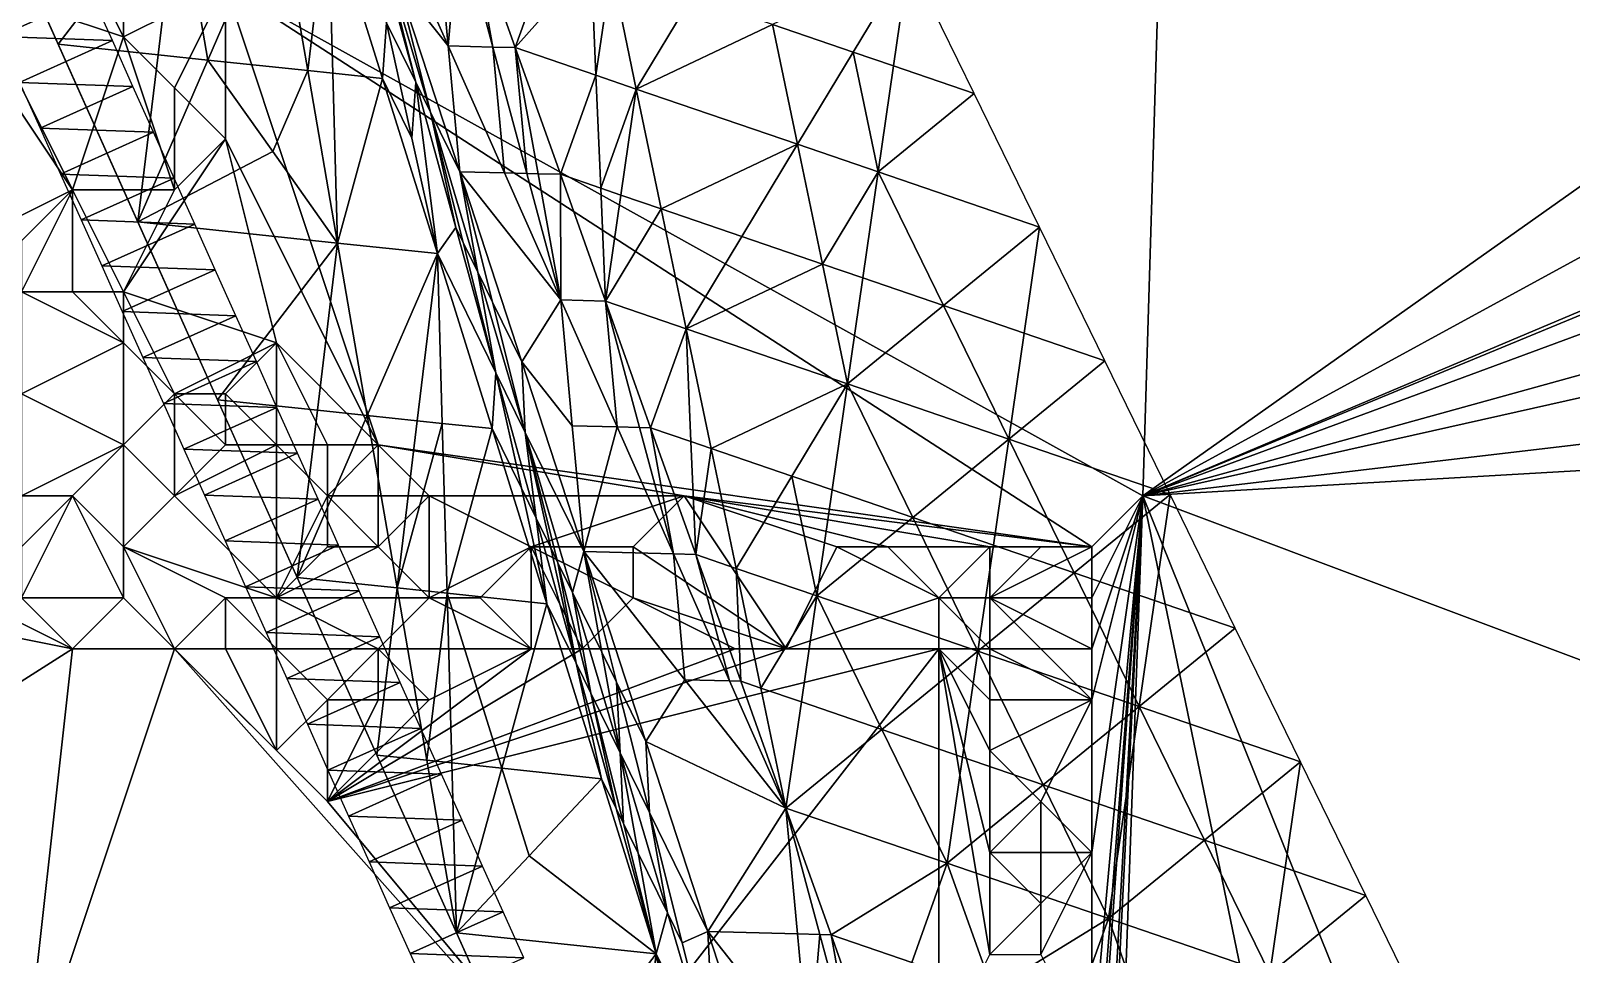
# Model space of a CAD drawing. Header units: metres. Extents: x -1103 to 901, y -902 to 905.
# Drawn here: x 720.4 to 780.8, y 526 to 562.2 of the extents above; entities that cross this region are included whole.
import ezdxf

# ---------------------------------------------------------------- set-up
doc = ezdxf.new("R2010")
doc.units = ezdxf.units.M
for name, color, linetype in [('OSM_PLAZA', 41, 'CONTINUOUS'), ('OSM_ROAD_AXES', 2, 'CONTINUOUS'), ('OSM_ROAD_SURFACE', 9, 'CONTINUOUS'), ('OSM_TERRAIN', 3, 'CONTINUOUS')]:
    doc.layers.add(name, color=color, linetype=linetype)

msp = doc.modelspace()

# ---------------------------------------------------------------- linework, layer by layer
at = {"layer": 'OSM_PLAZA'}
for points in [[(726.144, 567.858, 5.721), (718.31, 568.684, 7.91), (721.437, 561.713, 7.434)], [(726.144, 567.858, 5.721), (721.437, 561.713, 7.434), (725.355, 561.3, 6.713)], [(726.144, 567.858, 5.721), (725.355, 561.3, 6.713), (727.313, 561.093, 6.025)], [(726.144, 567.858, 5.721), (727.313, 561.093, 6.025), (730.062, 567.445, 5.537)], [(730.062, 567.445, 5.537), (727.313, 561.093, 6.025), (731.23, 560.68, 5.65)], [(730.062, 567.445, 5.537), (731.23, 560.68, 5.65), (732.02, 567.238, 5.47)], [(731.23, 560.68, 5.65), (732.21, 560.577, 5.619), (732.02, 567.238, 5.47)], [(732.02, 567.238, 5.47), (732.21, 560.577, 5.619), (734.168, 560.37, 5.546)], [(732.02, 567.238, 5.47), (734.168, 560.37, 5.546), (734.32, 562.56, 5.488)], [(736.289, 566.59, 5.332), (734.532, 566.634, 5.394), (736.741, 561.651, 5.42)], [(734.532, 566.634, 5.394), (734.758, 564.165, 5.438), (736.741, 561.651, 5.42)], [(736.289, 566.59, 5.332), (736.741, 561.651, 5.42), (737.167, 566.567, 5.301)], [(737.167, 566.567, 5.301), (736.741, 561.651, 5.42), (738.498, 561.606, 5.359)], [(737.167, 566.567, 5.301), (738.498, 561.606, 5.359), (737.606, 566.556, 5.286)], [(739.376, 561.583, 5.328), (740.771, 565.472, 5.196), (737.606, 566.556, 5.286)], [(737.606, 566.556, 5.286), (738.498, 561.606, 5.359), (739.376, 561.583, 5.328)], [(734.32, 562.56, 5.488), (735.469, 560.221, 5.496), (733.896, 565.919, 5.431)], [(735.469, 560.221, 5.496), (734.183, 565.335, 5.434), (733.896, 565.919, 5.431)], [(735.469, 560.221, 5.496), (736.044, 559.051, 5.517), (734.183, 565.335, 5.434)], [(734.183, 565.335, 5.434), (736.044, 559.051, 5.517), (734.758, 564.165, 5.438)], [(742.354, 564.93, 5.151), (740.771, 565.472, 5.196), (739.376, 561.583, 5.328)], [(742.541, 560.5, 5.238), (742.354, 564.93, 5.151), (739.376, 561.583, 5.328)], [(743.145, 564.659, 5.128), (742.354, 564.93, 5.151), (742.541, 560.5, 5.238)], [(744.124, 559.958, 5.193), (743.145, 564.659, 5.128), (742.541, 560.5, 5.238)], [(744.124, 559.958, 5.193), (746.31, 563.575, 5.038), (743.145, 564.659, 5.128)], [(752.639, 561.407, 4.858), (754.825, 565.025, 4.704), (749.474, 562.491, 4.948)], [(754.222, 560.865, 4.813), (754.825, 565.025, 4.704), (752.639, 561.407, 4.858)], [(754.222, 560.865, 4.813), (757.386, 559.782, 4.723), (754.825, 565.025, 4.704)], [(734.758, 564.165, 5.438), (736.044, 559.051, 5.517), (737.194, 556.712, 5.54)], [(734.758, 564.165, 5.438), (737.194, 556.712, 5.54), (736.741, 561.651, 5.42)], [(744.124, 559.958, 5.193), (749.474, 562.491, 4.948), (746.31, 563.575, 5.038)], [(734.168, 560.37, 5.546), (735.318, 558.031, 5.573), (734.32, 562.56, 5.488)], [(735.318, 558.031, 5.573), (735.469, 560.221, 5.496), (734.32, 562.56, 5.488)], [(750.453, 557.79, 5.013), (749.474, 562.491, 4.948), (744.124, 559.958, 5.193)], [(750.453, 557.79, 5.013), (752.639, 561.407, 4.858), (749.474, 562.491, 4.948)], [(725.355, 561.3, 6.713), (721.437, 561.713, 7.434), (724.565, 554.742, 6.473)], [(738.498, 561.606, 5.359), (736.741, 561.651, 5.42), (738.95, 556.668, 5.482)], [(736.741, 561.651, 5.42), (737.194, 556.712, 5.54), (738.95, 556.668, 5.482)], [(738.498, 561.606, 5.359), (738.95, 556.668, 5.482), (739.829, 556.645, 5.443)], [(738.498, 561.606, 5.359), (739.829, 556.645, 5.443), (739.376, 561.583, 5.328)], [(725.355, 561.3, 6.713), (724.565, 554.742, 6.473), (727.313, 561.093, 6.025)], [(727.313, 561.093, 6.025), (724.565, 554.742, 6.473), (729.856, 557.504, 5.793)], [(731.23, 560.68, 5.65), (727.313, 561.093, 6.025), (729.856, 557.504, 5.793)], [(741.147, 556.611, 5.373), (742.541, 560.5, 5.238), (739.376, 561.583, 5.328)], [(739.829, 556.645, 5.443), (740.268, 556.634, 5.42), (739.376, 561.583, 5.328)], [(739.376, 561.583, 5.328), (740.268, 556.634, 5.42), (741.147, 556.611, 5.373)], [(753.618, 556.706, 4.923), (752.639, 561.407, 4.858), (750.453, 557.79, 5.013)], [(753.618, 556.706, 4.923), (754.222, 560.865, 4.813), (752.639, 561.407, 4.858)], [(731.23, 560.68, 5.65), (729.856, 557.504, 5.793), (732.399, 553.915, 5.765)], [(731.23, 560.68, 5.65), (732.399, 553.915, 5.765), (732.21, 560.577, 5.619)], [(732.21, 560.577, 5.619), (732.399, 553.915, 5.765), (734.168, 560.37, 5.546)], [(742.729, 556.069, 5.325), (742.541, 560.5, 5.238), (741.147, 556.611, 5.373)], [(744.124, 559.958, 5.193), (742.541, 560.5, 5.238), (742.729, 556.069, 5.325)], [(753.618, 556.706, 4.923), (757.386, 559.782, 4.723), (754.222, 560.865, 4.813)], [(734.168, 560.37, 5.546), (732.399, 553.915, 5.765), (736.317, 553.502, 5.643)], [(734.168, 560.37, 5.546), (736.317, 553.502, 5.643), (735.318, 558.031, 5.573)], [(736.317, 553.502, 5.643), (735.469, 560.221, 5.496), (735.318, 558.031, 5.573)], [(736.317, 553.502, 5.643), (737.042, 554.523, 5.595), (735.469, 560.221, 5.496)], [(737.042, 554.523, 5.595), (736.044, 559.051, 5.517), (735.469, 560.221, 5.496)], [(744.124, 559.958, 5.193), (742.729, 556.069, 5.325), (743.52, 555.798, 5.303)], [(745.103, 555.256, 5.258), (744.124, 559.958, 5.193), (743.52, 555.798, 5.303)], [(745.103, 555.256, 5.258), (750.453, 557.79, 5.013), (744.124, 559.958, 5.193)], [(753.618, 556.706, 4.923), (759.948, 554.538, 4.743), (757.386, 559.782, 4.723)], [(737.33, 553.938, 5.599), (737.905, 552.768, 5.607), (736.044, 559.051, 5.517)], [(737.33, 553.938, 5.599), (736.044, 559.051, 5.517), (737.042, 554.523, 5.595)], [(736.044, 559.051, 5.517), (737.905, 552.768, 5.607), (737.194, 556.712, 5.54)], [(729.856, 557.504, 5.793), (724.565, 554.742, 6.473), (732.399, 553.915, 5.765)], [(748.267, 554.173, 5.168), (750.453, 557.79, 5.013), (745.103, 555.256, 5.258)], [(751.432, 553.089, 5.078), (750.453, 557.79, 5.013), (748.267, 554.173, 5.168)], [(751.432, 553.089, 5.078), (753.618, 556.706, 4.923), (750.453, 557.79, 5.013)], [(737.905, 552.768, 5.607), (738.479, 551.599, 5.614), (737.194, 556.712, 5.54)], [(737.194, 556.712, 5.54), (738.479, 551.599, 5.614), (739.629, 549.26, 5.629)], [(738.95, 556.668, 5.482), (737.194, 556.712, 5.54), (741.16, 551.684, 5.522)], [(737.194, 556.712, 5.54), (739.629, 549.26, 5.629), (741.16, 551.684, 5.522)], [(739.829, 556.645, 5.443), (738.95, 556.668, 5.482), (741.16, 551.684, 5.522)], [(739.829, 556.645, 5.443), (741.16, 551.684, 5.522), (740.268, 556.634, 5.42)], [(740.268, 556.634, 5.42), (741.16, 551.684, 5.522), (741.147, 556.611, 5.373)], [(742.917, 551.639, 5.464), (742.729, 556.069, 5.325), (741.147, 556.611, 5.373)], [(741.147, 556.611, 5.373), (741.16, 551.684, 5.522), (742.917, 551.639, 5.464)], [(753.015, 552.547, 5.033), (753.618, 556.706, 4.923), (751.432, 553.089, 5.078)], [(753.015, 552.547, 5.033), (756.179, 551.463, 4.943), (753.618, 556.706, 4.923)], [(756.179, 551.463, 4.943), (759.948, 554.538, 4.743), (753.618, 556.706, 4.923)], [(743.52, 555.798, 5.303), (742.729, 556.069, 5.325), (742.917, 551.639, 5.464)], [(745.103, 555.256, 5.258), (743.52, 555.798, 5.303), (742.917, 551.639, 5.464)], [(746.081, 550.555, 5.382), (745.103, 555.256, 5.258), (742.917, 551.639, 5.464)], [(746.081, 550.555, 5.382), (748.267, 554.173, 5.168), (745.103, 555.256, 5.258)], [(732.399, 553.915, 5.765), (724.565, 554.742, 6.473), (727.692, 547.77, 6.554)], [(736.317, 553.502, 5.643), (738.616, 548.824, 5.673), (737.042, 554.523, 5.595)], [(738.616, 548.824, 5.673), (737.33, 553.938, 5.599), (737.042, 554.523, 5.595)], [(756.179, 551.463, 4.943), (759.344, 550.379, 4.853), (759.948, 554.538, 4.743)], [(759.344, 550.379, 4.853), (762.509, 549.295, 4.763), (759.948, 554.538, 4.743)], [(732.399, 553.915, 5.765), (727.692, 547.77, 6.554), (731.609, 547.357, 6.402)], [(732.399, 553.915, 5.765), (731.609, 547.357, 6.402), (733.568, 547.151, 5.885)], [(732.399, 553.915, 5.765), (733.568, 547.151, 5.885), (736.317, 553.502, 5.643)], [(738.616, 548.824, 5.673), (737.905, 552.768, 5.607), (737.33, 553.938, 5.599)], [(751.432, 553.089, 5.078), (748.267, 554.173, 5.168), (746.081, 550.555, 5.382)], [(733.568, 547.151, 5.885), (735.527, 546.944, 5.82), (736.317, 553.502, 5.643)], [(735.527, 546.944, 5.82), (736.506, 546.841, 5.789), (736.317, 553.502, 5.643)], [(736.317, 553.502, 5.643), (736.506, 546.841, 5.789), (738.465, 546.634, 5.728)], [(736.317, 553.502, 5.643), (738.465, 546.634, 5.728), (738.616, 548.824, 5.673)], [(738.616, 548.824, 5.673), (739.765, 546.485, 5.688), (737.905, 552.768, 5.607)], [(737.905, 552.768, 5.607), (739.765, 546.485, 5.688), (738.479, 551.599, 5.614)], [(752.411, 548.387, 5.213), (751.432, 553.089, 5.078), (746.081, 550.555, 5.382)], [(752.411, 548.387, 5.213), (753.015, 552.547, 5.033), (751.432, 553.089, 5.078)], [(752.411, 548.387, 5.213), (756.179, 551.463, 4.943), (753.015, 552.547, 5.033)], [(738.479, 551.599, 5.614), (739.765, 546.485, 5.688), (739.629, 549.26, 5.629)], [(739.629, 549.26, 5.629), (741.612, 546.745, 5.62), (741.16, 551.684, 5.522)], [(742.917, 551.639, 5.464), (741.16, 551.684, 5.522), (743.369, 546.7, 5.562)], [(741.16, 551.684, 5.522), (741.612, 546.745, 5.62), (743.369, 546.7, 5.562)], [(744.687, 546.667, 5.518), (746.081, 550.555, 5.382), (742.917, 551.639, 5.464)], [(742.917, 551.639, 5.464), (743.369, 546.7, 5.562), (744.248, 546.678, 5.533)], [(742.917, 551.639, 5.464), (744.248, 546.678, 5.533), (744.687, 546.667, 5.518)], [(752.411, 548.387, 5.213), (758.741, 546.22, 4.987), (756.179, 551.463, 4.943)], [(756.179, 551.463, 4.943), (758.741, 546.22, 4.987), (759.344, 550.379, 4.853)], [(746.269, 546.125, 5.478), (746.081, 550.555, 5.382), (744.687, 546.667, 5.518)], [(747.06, 545.854, 5.457), (752.411, 548.387, 5.213), (746.081, 550.555, 5.382)], [(747.06, 545.854, 5.457), (746.081, 550.555, 5.382), (746.269, 546.125, 5.478)], [(758.741, 546.22, 4.987), (762.509, 549.295, 4.763), (759.344, 550.379, 4.853)], [(739.629, 549.26, 5.629), (739.765, 546.485, 5.688), (742.065, 541.807, 7.478)], [(739.629, 549.26, 5.629), (742.065, 541.807, 7.478), (741.612, 546.745, 5.62)], [(758.741, 546.22, 4.987), (765.07, 544.052, 4.784), (762.509, 549.295, 4.763)], [(738.465, 546.634, 5.728), (739.614, 544.295, 5.723), (738.616, 548.824, 5.673)], [(739.614, 544.295, 5.723), (740.189, 543.125, 6.388), (738.616, 548.824, 5.673)], [(740.189, 543.125, 6.388), (739.765, 546.485, 5.688), (738.616, 548.824, 5.673)], [(750.225, 544.77, 5.376), (752.411, 548.387, 5.213), (747.06, 545.854, 5.457)], [(751.808, 544.228, 5.335), (752.411, 548.387, 5.213), (750.225, 544.77, 5.376)], [(751.808, 544.228, 5.335), (754.972, 543.144, 5.253), (752.411, 548.387, 5.213)], [(754.972, 543.144, 5.253), (758.741, 546.22, 4.987), (752.411, 548.387, 5.213)], [(731.609, 547.357, 6.402), (727.692, 547.77, 6.554), (730.82, 540.799, 9.408)], [(731.609, 547.357, 6.402), (730.82, 540.799, 9.408), (733.568, 547.151, 5.885)], [(733.568, 547.151, 5.885), (730.82, 540.799, 9.408), (734.737, 540.386, 9.708)], [(733.568, 547.151, 5.885), (734.737, 540.386, 9.708), (735.527, 546.944, 5.82)], [(734.737, 540.386, 9.708), (736.506, 546.841, 5.789), (735.527, 546.944, 5.82)], [(734.737, 540.386, 9.708), (736.696, 540.179, 9.816), (736.506, 546.841, 5.789)], [(736.506, 546.841, 5.789), (736.696, 540.179, 9.816), (738.465, 546.634, 5.728)], [(738.465, 546.634, 5.728), (736.696, 540.179, 9.816), (740.613, 539.766, 9.962)], [(738.465, 546.634, 5.728), (740.613, 539.766, 9.962), (739.614, 544.295, 5.723)], [(741.051, 541.371, 8.086), (741.626, 540.202, 9.494), (739.765, 546.485, 5.688)], [(741.051, 541.371, 8.086), (739.765, 546.485, 5.688), (740.764, 541.956, 7.309)], [(740.764, 541.956, 7.309), (739.765, 546.485, 5.688), (740.189, 543.125, 6.388)], [(739.765, 546.485, 5.688), (741.626, 540.202, 9.494), (742.065, 541.807, 7.478)], [(741.612, 546.745, 5.62), (742.065, 541.807, 7.478), (743.369, 546.7, 5.562)], [(743.369, 546.7, 5.562), (742.065, 541.807, 7.478), (745.578, 541.717, 7.69)], [(744.248, 546.678, 5.533), (743.369, 546.7, 5.562), (745.578, 541.717, 7.69)], [(744.248, 546.678, 5.533), (745.578, 541.717, 7.69), (744.687, 546.667, 5.518)], [(746.457, 541.695, 7.854), (746.269, 546.125, 5.478), (744.687, 546.667, 5.518)], [(744.687, 546.667, 5.518), (745.578, 541.717, 7.69), (746.457, 541.695, 7.854)], [(747.06, 545.854, 5.457), (746.269, 546.125, 5.478), (746.457, 541.695, 7.854)], [(758.137, 542.06, 6.372), (758.741, 546.22, 4.987), (754.972, 543.144, 5.253)], [(758.137, 542.06, 6.372), (761.302, 540.976, 5.863), (758.741, 546.22, 4.987)], [(761.302, 540.976, 5.863), (765.07, 544.052, 4.784), (758.741, 546.22, 4.987)], [(748.039, 541.153, 8.6), (747.06, 545.854, 5.457), (746.457, 541.695, 7.854)], [(748.039, 541.153, 8.6), (750.225, 544.77, 5.376), (747.06, 545.854, 5.457)], [(751.204, 540.069, 9.43), (750.225, 544.77, 5.376), (748.039, 541.153, 8.6)], [(751.204, 540.069, 9.43), (751.808, 544.228, 5.335), (750.225, 544.77, 5.376)], [(740.613, 539.766, 9.962), (740.189, 543.125, 6.388), (739.614, 544.295, 5.723)], [(751.204, 540.069, 9.43), (754.972, 543.144, 5.253), (751.808, 544.228, 5.335)], [(761.302, 540.976, 5.863), (764.467, 539.893, 4.883), (765.07, 544.052, 4.784)], [(764.467, 539.893, 4.883), (767.632, 538.809, 4.765), (765.07, 544.052, 4.784)], [(740.613, 539.766, 9.962), (741.762, 537.427, 12.083), (740.189, 543.125, 6.388)], [(741.762, 537.427, 12.083), (740.764, 541.956, 7.309), (740.189, 543.125, 6.388)], [(751.204, 540.069, 9.43), (757.534, 537.901, 11.586), (754.972, 543.144, 5.253)], [(757.534, 537.901, 11.586), (758.137, 542.06, 6.372), (754.972, 543.144, 5.253)], [(741.051, 541.371, 8.086), (740.764, 541.956, 7.309), (741.762, 537.427, 12.083)], [(741.626, 540.202, 9.494), (742.776, 537.863, 12.088), (742.065, 541.807, 7.478)], [(742.776, 537.863, 12.088), (743.351, 536.693, 12.074), (742.065, 541.807, 7.478)], [(742.065, 541.807, 7.478), (743.351, 536.693, 12.074), (744.5, 534.354, 12.04)], [(745.578, 541.717, 7.69), (742.065, 541.807, 7.478), (746.031, 536.779, 12.075)], [(742.065, 541.807, 7.478), (744.5, 534.354, 12.04), (746.031, 536.779, 12.075)], [(746.457, 541.695, 7.854), (745.578, 541.717, 7.69), (747.788, 536.734, 12.074)], [(745.578, 541.717, 7.69), (746.031, 536.779, 12.075), (747.788, 536.734, 12.074)], [(748.227, 536.722, 12.074), (748.039, 541.153, 8.6), (746.457, 541.695, 7.854)], [(746.457, 541.695, 7.854), (747.788, 536.734, 12.074), (748.227, 536.722, 12.074)], [(757.534, 537.901, 11.586), (761.302, 540.976, 5.863), (758.137, 542.06, 6.372)], [(742.337, 536.257, 12.068), (741.626, 540.202, 9.494), (741.051, 541.371, 8.086)], [(742.337, 536.257, 12.068), (741.051, 541.371, 8.086), (741.762, 537.427, 12.083)], [(749.018, 536.451, 12.071), (751.204, 540.069, 9.43), (748.039, 541.153, 8.6)], [(749.018, 536.451, 12.071), (748.039, 541.153, 8.6), (748.227, 536.722, 12.074)], [(734.737, 540.386, 9.708), (730.82, 540.799, 9.408), (733.947, 533.828, 11.926)], [(757.534, 537.901, 11.586), (763.863, 535.733, 5.001), (761.302, 540.976, 5.863)], [(761.302, 540.976, 5.863), (763.863, 535.733, 5.001), (764.467, 539.893, 4.883)], [(734.737, 540.386, 9.708), (733.947, 533.828, 11.926), (735.906, 533.621, 12.035)], [(734.737, 540.386, 9.708), (735.906, 533.621, 12.035), (736.696, 540.179, 9.816)], [(735.906, 533.621, 12.035), (736.885, 533.518, 12.034), (736.696, 540.179, 9.816)], [(736.696, 540.179, 9.816), (736.885, 533.518, 12.034), (738.844, 533.311, 12.029)], [(736.696, 540.179, 9.816), (738.844, 533.311, 12.029), (740.613, 539.766, 9.962)], [(742.337, 536.257, 12.068), (743.487, 533.918, 12.034), (741.626, 540.202, 9.494)], [(741.626, 540.202, 9.494), (743.487, 533.918, 12.034), (742.776, 537.863, 12.088)], [(750.601, 535.909, 12.06), (751.204, 540.069, 9.43), (749.018, 536.451, 12.071)], [(750.601, 535.909, 12.06), (753.765, 534.825, 12.04), (751.204, 540.069, 9.43)], [(753.765, 534.825, 12.04), (757.534, 537.901, 11.586), (751.204, 540.069, 9.43)], [(763.863, 535.733, 5.001), (767.632, 538.809, 4.765), (764.467, 539.893, 4.883)], [(740.613, 539.766, 9.962), (738.844, 533.311, 12.029), (742.761, 532.898, 12.016)], [(740.613, 539.766, 9.962), (742.761, 532.898, 12.016), (741.762, 537.427, 12.083)], [(763.863, 535.733, 5.001), (770.193, 533.565, 4.749), (767.632, 538.809, 4.765)], [(742.761, 532.898, 12.016), (743.336, 531.728, 11.994), (741.762, 537.427, 12.083)], [(743.336, 531.728, 11.994), (742.337, 536.257, 12.068), (741.762, 537.427, 12.083)], [(743.487, 533.918, 12.034), (743.351, 536.693, 12.074), (742.776, 537.863, 12.088)], [(753.765, 534.825, 12.04), (756.93, 533.742, 11.792), (757.534, 537.901, 11.586)], [(756.93, 533.742, 11.792), (760.095, 532.658, 8.357), (757.534, 537.901, 11.586)], [(757.534, 537.901, 11.586), (760.095, 532.658, 8.357), (763.863, 535.733, 5.001)], [(743.623, 531.144, 11.983), (743.487, 533.918, 12.034), (742.337, 536.257, 12.068)], [(743.623, 531.144, 11.983), (742.337, 536.257, 12.068), (743.336, 531.728, 11.994)], [(743.487, 533.918, 12.034), (744.636, 531.58, 11.99), (743.351, 536.693, 12.074)], [(743.351, 536.693, 12.074), (744.636, 531.58, 11.99), (744.5, 534.354, 12.04)], [(746.031, 536.779, 12.075), (744.5, 534.354, 12.04), (749.997, 531.75, 11.985)], [(747.788, 536.734, 12.074), (746.031, 536.779, 12.075), (749.997, 531.75, 11.985)], [(748.227, 536.722, 12.074), (747.788, 536.734, 12.074), (749.997, 531.75, 11.985)], [(749.997, 531.75, 11.985), (749.018, 536.451, 12.071), (748.227, 536.722, 12.074)], [(749.997, 531.75, 11.985), (750.601, 535.909, 12.06), (749.018, 536.451, 12.071)], [(749.997, 531.75, 11.985), (753.765, 534.825, 12.04), (750.601, 535.909, 12.06)], [(760.095, 532.658, 8.357), (763.26, 531.574, 5.217), (763.863, 535.733, 5.001)], [(763.26, 531.574, 5.217), (766.425, 530.49, 4.976), (763.863, 535.733, 5.001)], [(766.425, 530.49, 4.976), (770.193, 533.565, 4.749), (763.863, 535.733, 5.001)], [(749.997, 531.75, 11.985), (756.327, 529.582, 11.952), (753.765, 534.825, 12.04)], [(753.765, 534.825, 12.04), (756.327, 529.582, 11.952), (756.93, 533.742, 11.792)], [(735.906, 533.621, 12.035), (733.947, 533.828, 11.926), (737.074, 526.856, 11.915)], [(744.198, 529.974, 11.961), (745.348, 527.635, 11.917), (743.487, 533.918, 12.034)], [(744.198, 529.974, 11.961), (743.487, 533.918, 12.034), (743.623, 531.144, 11.983)], [(743.487, 533.918, 12.034), (745.348, 527.635, 11.917), (744.636, 531.58, 11.99)], [(744.5, 534.354, 12.04), (744.636, 531.58, 11.99), (746.936, 526.901, 11.902)], [(744.5, 534.354, 12.04), (746.936, 526.901, 11.902), (749.997, 531.75, 11.985)], [(735.906, 533.621, 12.035), (737.074, 526.856, 11.915), (736.885, 533.518, 12.034)], [(736.885, 533.518, 12.034), (737.074, 526.856, 11.915), (738.844, 533.311, 12.029)], [(738.844, 533.311, 12.029), (737.074, 526.856, 11.915), (739.918, 529.877, 11.966)], [(738.844, 533.311, 12.029), (739.918, 529.877, 11.966), (742.761, 532.898, 12.016)], [(756.327, 529.582, 11.952), (760.095, 532.658, 8.357), (756.93, 533.742, 11.792)], [(766.425, 530.49, 4.976), (769.589, 529.406, 4.839), (770.193, 533.565, 4.749)], [(769.589, 529.406, 4.839), (772.754, 528.322, 4.732), (770.193, 533.565, 4.749)], [(742.761, 532.898, 12.016), (739.918, 529.877, 11.966), (744.909, 526.03, 11.889)], [(742.761, 532.898, 12.016), (744.909, 526.03, 11.889), (743.336, 531.728, 11.994)], [(756.327, 529.582, 11.952), (762.656, 527.414, 5.47), (760.095, 532.658, 8.357)], [(760.095, 532.658, 8.357), (762.656, 527.414, 5.47), (763.26, 531.574, 5.217)], [(744.909, 526.03, 11.889), (743.623, 531.144, 11.983), (743.336, 531.728, 11.994)], [(745.348, 527.635, 11.917), (745.922, 526.466, 11.895), (744.636, 531.58, 11.99)], [(744.636, 531.58, 11.99), (745.922, 526.466, 11.895), (746.936, 526.901, 11.902)], [(746.936, 526.901, 11.902), (750.449, 526.812, 11.947), (749.997, 531.75, 11.985)], [(751.767, 526.778, 11.967), (756.327, 529.582, 11.952), (749.997, 531.75, 11.985)], [(750.449, 526.812, 11.947), (751.328, 526.789, 11.96), (749.997, 531.75, 11.985)], [(749.997, 531.75, 11.985), (751.328, 526.789, 11.96), (751.767, 526.778, 11.967)], [(762.656, 527.414, 5.47), (766.425, 530.49, 4.976), (763.26, 531.574, 5.217)], [(744.909, 526.03, 11.889), (744.198, 529.974, 11.961), (743.623, 531.144, 11.983)], [(762.656, 527.414, 5.47), (768.986, 525.247, 4.953), (766.425, 530.49, 4.976)], [(766.425, 530.49, 4.976), (768.986, 525.247, 4.953), (769.589, 529.406, 4.839)], [(739.918, 529.877, 11.966), (737.074, 526.856, 11.915), (744.909, 526.03, 11.889)], [(744.909, 526.03, 11.889), (745.348, 527.635, 11.917), (744.198, 529.974, 11.961)], [(754.932, 525.694, 12.008), (756.327, 529.582, 11.952), (751.767, 526.778, 11.967)], [(754.932, 525.694, 12.008), (758.097, 524.61, 11.31), (756.327, 529.582, 11.952)], [(758.097, 524.61, 11.31), (762.656, 527.414, 5.47), (756.327, 529.582, 11.952)], [(768.986, 525.247, 4.953), (772.754, 528.322, 4.732), (769.589, 529.406, 4.839)], [(768.986, 525.247, 4.953), (775.316, 523.079, 4.716), (772.754, 528.322, 4.732)], [(744.909, 526.03, 11.889), (747.208, 521.352, 11.869), (745.348, 527.635, 11.917)], [(745.348, 527.635, 11.917), (747.208, 521.352, 11.869), (745.922, 526.466, 11.895)], [(761.262, 523.526, 6.788), (762.656, 527.414, 5.47), (758.097, 524.61, 11.31)], [(761.262, 523.526, 6.788), (764.426, 522.442, 5.249), (762.656, 527.414, 5.47)], [(764.426, 522.442, 5.249), (768.986, 525.247, 4.953), (762.656, 527.414, 5.47)], [(744.909, 526.03, 11.889), (737.074, 526.856, 11.915), (740.202, 519.885, 11.791)], [(745.922, 526.466, 11.895), (747.208, 521.352, 11.869), (746.936, 526.901, 11.902)], [(746.936, 526.901, 11.902), (747.208, 521.352, 11.869), (749.371, 519.449, 11.743)], [(746.936, 526.901, 11.902), (749.371, 519.449, 11.743), (750.902, 521.873, 11.927)], [(746.936, 526.901, 11.902), (750.902, 521.873, 11.927), (750.449, 526.812, 11.947)], [(750.902, 521.873, 11.927), (751.328, 526.789, 11.96), (750.449, 526.812, 11.947)], [(750.902, 521.873, 11.927), (752.659, 521.828, 11.954), (751.328, 526.789, 11.96)], [(751.328, 526.789, 11.96), (752.659, 521.828, 11.954), (751.767, 526.778, 11.967)], [(753.537, 521.805, 11.967), (754.932, 525.694, 12.008), (751.767, 526.778, 11.967)], [(751.767, 526.778, 11.967), (752.659, 521.828, 11.954), (753.537, 521.805, 11.967)], [(744.909, 526.03, 11.889), (740.202, 519.885, 11.791), (744.119, 519.472, 11.736)], [(744.909, 526.03, 11.889), (744.119, 519.472, 11.736), (746.078, 519.265, 11.719)], [(744.909, 526.03, 11.889), (746.078, 519.265, 11.719), (747.057, 519.162, 11.711)], [(744.909, 526.03, 11.889), (747.057, 519.162, 11.711), (747.208, 521.352, 11.869)]]:
    msp.add_3dface(points, dxfattribs=at)
at = {"layer": 'OSM_ROAD_AXES'}
msp.add_polyline3d([(810.306, 127.471, 9.3), (821.747, 171.884, 11.731), (829.01, 203.844, 11.841), (837.787, 248.5, 13.576), (839.258, 268.871, 5.546), (836.307, 295.269, 5.199), (827.973, 324.343, 5.374), (822.546, 337.558, 5.49), (806.64, 372.638, 6.103), (771.291, 452.374, 6.322), (762.094, 471.086, 6.11), (712.055, 582.627, 7.537), (669.355, 681.064, 4.805), (618.896, 797.04, 3.148)], dxfattribs=at)
at = {"layer": 'OSM_ROAD_SURFACE'}
for points in [[(722.758, 563.656, 7.499), (718.301, 563.818, 7.908), (719.108, 562.019, 7.634)], [(723.565, 561.857, 7.222), (722.758, 563.656, 7.499), (719.108, 562.019, 7.634)], [(723.565, 561.857, 7.222), (719.108, 562.019, 7.634), (719.915, 560.22, 7.361)], [(724.372, 560.058, 6.985), (723.565, 561.857, 7.222), (719.915, 560.22, 7.361)], [(724.372, 560.058, 6.985), (719.915, 560.22, 7.361), (720.723, 558.421, 7.114)], [(725.179, 558.259, 6.761), (724.372, 560.058, 6.985), (720.723, 558.421, 7.114)], [(725.179, 558.259, 6.761), (720.723, 558.421, 7.114), (721.53, 556.622, 6.888)], [(725.986, 556.46, 6.489), (725.179, 558.259, 6.761), (721.53, 556.622, 6.888)], [(725.986, 556.46, 6.489), (721.53, 556.622, 6.888), (722.337, 554.823, 6.672)], [(726.793, 554.661, 6.04), (725.986, 556.46, 6.489), (722.337, 554.823, 6.672)], [(726.793, 554.661, 6.04), (722.337, 554.823, 6.672), (723.144, 553.024, 6.479)], [(727.6, 552.862, 6.061), (726.793, 554.661, 6.04), (723.144, 553.024, 6.479)], [(727.6, 552.862, 6.061), (723.144, 553.024, 6.479), (723.951, 551.225, 6.194)], [(728.408, 551.063, 6.081), (727.6, 552.862, 6.061), (723.951, 551.225, 6.194)], [(728.408, 551.063, 6.081), (723.951, 551.225, 6.194), (724.758, 549.425, 6.166)], [(729.215, 549.264, 6.214), (728.408, 551.063, 6.081), (724.758, 549.425, 6.166)], [(729.215, 549.264, 6.214), (724.758, 549.425, 6.166), (725.565, 547.626, 6.228)], [(730.022, 547.465, 6.742), (729.215, 549.264, 6.214), (725.565, 547.626, 6.228)], [(730.022, 547.465, 6.742), (725.565, 547.626, 6.228), (726.372, 545.827, 6.587)], [(730.829, 545.666, 7.132), (730.022, 547.465, 6.742), (726.372, 545.827, 6.587)], [(730.829, 545.666, 7.132), (726.372, 545.827, 6.587), (727.179, 544.028, 7.072)], [(731.636, 543.867, 7.852), (730.829, 545.666, 7.132), (727.179, 544.028, 7.072)], [(731.636, 543.867, 7.852), (727.179, 544.028, 7.072), (727.986, 542.229, 8.106)], [(732.443, 542.067, 8.707), (731.636, 543.867, 7.852), (727.986, 542.229, 8.106)], [(732.443, 542.067, 8.707), (727.986, 542.229, 8.106), (728.793, 540.43, 9.345)], [(733.25, 540.268, 9.68), (732.443, 542.067, 8.707), (728.793, 540.43, 9.345)], [(733.25, 540.268, 9.68), (728.793, 540.43, 9.345), (729.6, 538.631, 9.841)], [(734.057, 538.469, 10.543), (733.25, 540.268, 9.68), (729.6, 538.631, 9.841)], [(734.057, 538.469, 10.543), (729.6, 538.631, 9.841), (730.408, 536.832, 10.625)], [(734.864, 536.67, 11.415), (734.057, 538.469, 10.543), (730.408, 536.832, 10.625)], [(734.864, 536.67, 11.415), (730.408, 536.832, 10.625), (731.215, 535.033, 11.524)], [(735.671, 534.871, 11.975), (734.864, 536.67, 11.415), (731.215, 535.033, 11.524)], [(735.671, 534.871, 11.975), (731.215, 535.033, 11.524), (732.022, 533.234, 11.781)], [(736.478, 533.072, 11.988), (735.671, 534.871, 11.975), (732.022, 533.234, 11.781)], [(736.478, 533.072, 11.988), (732.022, 533.234, 11.781), (732.829, 531.435, 11.964)], [(737.285, 531.273, 11.955), (736.478, 533.072, 11.988), (732.829, 531.435, 11.964)], [(737.285, 531.273, 11.955), (732.829, 531.435, 11.964), (733.636, 529.636, 11.916)], [(738.092, 529.474, 11.921), (737.285, 531.273, 11.955), (733.636, 529.636, 11.916)], [(738.092, 529.474, 11.921), (733.636, 529.636, 11.916), (734.443, 527.837, 11.882)], [(738.9, 527.675, 11.887), (738.092, 529.474, 11.921), (734.443, 527.837, 11.882)], [(738.9, 527.675, 11.887), (734.443, 527.837, 11.882), (735.25, 526.038, 11.857)], [(739.707, 525.876, 11.853), (738.9, 527.675, 11.887), (735.25, 526.038, 11.857)], [(739.707, 525.876, 11.853), (735.25, 526.038, 11.857), (736.057, 524.239, 11.832)]]:
    msp.add_3dface(points, dxfattribs=at)
at = {"layer": 'OSM_TERRAIN'}
for points in [[(766, 610, 3.261), (728, 564, 5.593), (764, 544, 4.732)], [(766, 610, 3.261), (764, 544, 4.732), (846, 602, 1.195)], [(764, 544, 4.732), (852, 592, 1.136), (846, 602, 1.195)], [(852, 592, 1.136), (764, 544, 4.732), (854, 582, 1.172)], [(764, 544, 4.732), (856, 578, 1.153), (856, 582, 1.117)], [(764, 544, 4.732), (856, 582, 1.117), (854, 582, 1.172)], [(764, 544, 4.732), (858, 570, 1.164), (856, 578, 1.153)], [(724, 562, 7.149), (724, 570, 5.748), (722, 566, 7.786)], [(724, 562, 7.149), (728, 564, 5.593), (724, 570, 5.748)], [(862, 566, 1.078), (858, 570, 1.164), (764, 544, 4.732)], [(718, 564, 7.905), (724, 562, 7.149), (722, 566, 7.786)], [(764, 544, 4.732), (866, 556, 1.038), (862, 566, 1.078)], [(718, 562, 8.074), (722, 556, 6.652), (718, 564, 7.905)], [(722, 556, 6.652), (724, 562, 7.149), (718, 564, 7.905)], [(724, 562, 7.149), (726, 560, 6.372), (728, 564, 5.593)], [(728, 558, 5.884), (728, 564, 5.593), (726, 560, 6.372)], [(734, 546, 5.803), (762, 542, 4.953), (728, 564, 5.593)], [(728, 558, 5.884), (734, 546, 5.803), (728, 564, 5.593)], [(762, 542, 4.953), (764, 544, 4.732), (728, 564, 5.593)], [(718, 554, 9.868), (722, 556, 6.652), (718, 562, 8.074)], [(722, 556, 6.652), (726, 556, 6.441), (724, 562, 7.149)], [(726, 556, 6.441), (726, 560, 6.372), (724, 562, 7.149)], [(726, 556, 6.441), (728, 558, 5.884), (726, 560, 6.372)], [(724, 552, 6.12), (730, 550, 6.016), (728, 558, 5.884)], [(724, 552, 6.12), (728, 558, 5.884), (726, 556, 6.441)], [(730, 550, 6.016), (734, 546, 5.803), (728, 558, 5.884)], [(718, 554, 9.868), (720, 554, 8.981), (722, 556, 6.652)], [(720, 552, 9.794), (722, 552, 7.125), (722, 556, 6.652)], [(720, 552, 9.794), (722, 556, 6.652), (720, 554, 8.981)], [(722, 552, 7.125), (724, 552, 6.12), (722, 556, 6.652)], [(724, 552, 6.12), (726, 556, 6.441), (722, 556, 6.652)], [(764, 544, 4.732), (868, 550, 1.021), (866, 556, 1.038)], [(720, 548, 10.362), (724, 550, 6.12), (720, 552, 9.794)], [(724, 550, 6.12), (722, 552, 7.125), (720, 552, 9.794)], [(724, 550, 6.12), (724, 552, 6.12), (722, 552, 7.125)], [(724, 550, 6.12), (726, 548, 6.111), (724, 552, 6.12)], [(726, 548, 6.111), (730, 550, 6.016), (724, 552, 6.12)], [(720, 548, 10.362), (724, 546, 6.443), (724, 550, 6.12)], [(724, 546, 6.443), (726, 548, 6.111), (724, 550, 6.12)], [(728, 548, 6.441), (730, 550, 6.016), (726, 548, 6.111)], [(730, 546, 7.09), (730, 550, 6.016), (728, 548, 6.441)], [(730, 546, 7.09), (732, 546, 6.648), (730, 550, 6.016)], [(732, 546, 6.648), (734, 546, 5.803), (730, 550, 6.016)], [(868, 550, 1.021), (764, 544, 4.732), (844, 514, 2.166)], [(720, 544, 10.927), (724, 546, 6.443), (720, 548, 10.362)], [(724, 546, 6.443), (726, 544, 6.652), (726, 548, 6.111)], [(726, 544, 6.652), (728, 546, 7.09), (726, 548, 6.111)], [(726, 548, 6.111), (728, 546, 7.09), (728, 548, 6.441)], [(728, 546, 7.09), (730, 546, 7.09), (728, 548, 6.441)], [(722, 544, 8.759), (724, 546, 6.443), (720, 544, 10.927)], [(722, 544, 8.759), (724, 542, 7.919), (724, 546, 6.443)], [(724, 542, 7.919), (726, 544, 6.652), (724, 546, 6.443)], [(726, 544, 6.652), (730, 540, 9.665), (730, 546, 7.09)], [(726, 544, 6.652), (730, 546, 7.09), (728, 546, 7.09)], [(730, 540, 9.665), (732, 544, 7.699), (730, 546, 7.09)], [(732, 544, 7.699), (732, 546, 6.648), (730, 546, 7.09)], [(732, 544, 7.699), (734, 544, 6.498), (734, 546, 5.803)], [(732, 544, 7.699), (734, 546, 5.803), (732, 546, 6.648)], [(734, 544, 6.498), (736, 544, 5.775), (734, 546, 5.803)], [(746, 544, 5.402), (762, 542, 4.953), (734, 546, 5.803)], [(736, 544, 5.775), (746, 544, 5.402), (734, 546, 5.803)], [(692, 544, 10.383), (700, 524, 10.819), (722, 538, 11.967)], [(722, 538, 11.967), (718, 540, 11.707), (692, 544, 10.383)], [(720, 540, 11.641), (722, 544, 8.759), (720, 542, 11.263)], [(720, 540, 11.641), (724, 540, 10.2), (722, 544, 8.759)], [(720, 542, 11.263), (722, 544, 8.759), (720, 544, 10.927)], [(724, 540, 10.2), (724, 542, 7.919), (722, 544, 8.759)], [(724, 542, 7.919), (730, 540, 9.665), (726, 544, 6.652)], [(730, 540, 9.665), (732, 542, 8.809), (732, 544, 7.699)], [(732, 542, 8.809), (734, 542, 8.294), (732, 544, 7.699)], [(734, 542, 8.294), (734, 544, 6.498), (732, 544, 7.699)], [(734, 542, 8.294), (736, 540, 9.994), (736, 544, 5.775)], [(734, 542, 8.294), (736, 544, 5.775), (734, 544, 6.498)], [(736, 540, 9.994), (740, 542, 7.18), (736, 544, 5.775)], [(740, 542, 7.18), (746, 544, 5.402), (736, 544, 5.775)], [(740, 542, 7.18), (744, 542, 7.066), (746, 544, 5.402)], [(744, 542, 7.066), (750, 538, 12), (746, 544, 5.402)], [(750, 538, 12), (752, 542, 6.841), (746, 544, 5.402)], [(752, 542, 6.841), (754, 542, 6.784), (746, 544, 5.402)], [(754, 542, 6.784), (758, 542, 6.51), (746, 544, 5.402)], [(758, 542, 6.51), (762, 542, 4.953), (746, 544, 5.402)], [(762, 488, 6.004), (776, 486, 5.307), (764, 544, 4.732)], [(762, 488, 6.004), (764, 544, 4.732), (762, 504, 5.87)], [(762, 504, 5.87), (764, 544, 4.732), (762, 508, 5.827)], [(762, 508, 5.827), (764, 544, 4.732), (762, 516, 5.738)], [(762, 516, 5.738), (764, 544, 4.732), (762, 518, 5.714)], [(762, 518, 5.714), (764, 544, 4.732), (762, 522, 5.658)], [(762, 522, 5.658), (764, 544, 4.732), (762, 530, 5.517)], [(762, 530, 5.517), (764, 544, 4.732), (762, 536, 5.405)], [(762, 536, 5.405), (764, 544, 4.732), (762, 538, 5.368)], [(762, 538, 5.368), (764, 544, 4.732), (762, 540, 5.181)], [(762, 540, 5.181), (764, 544, 4.732), (762, 542, 4.953)], [(818, 410, 4.755), (764, 544, 4.732), (776, 486, 5.307)], [(818, 410, 4.755), (844, 514, 2.166), (764, 544, 4.732)], [(724, 540, 10.2), (726, 538, 12), (724, 542, 7.919)], [(726, 538, 12), (728, 540, 9.195), (724, 542, 7.919)], [(728, 540, 9.195), (730, 540, 9.665), (724, 542, 7.919)], [(730, 540, 9.665), (734, 542, 8.294), (732, 542, 8.809)], [(730, 540, 9.665), (736, 540, 9.994), (734, 542, 8.294)], [(736, 540, 9.994), (738, 540, 9.902), (740, 542, 7.18)], [(740, 538, 12), (740, 542, 7.18), (738, 540, 9.902)], [(740, 538, 12), (742, 538, 12), (740, 542, 7.18)], [(742, 538, 12), (744, 540, 9.827), (740, 542, 7.18)], [(744, 540, 9.827), (744, 542, 7.066), (740, 542, 7.18)], [(744, 540, 9.827), (750, 538, 12), (744, 542, 7.066)], [(750, 538, 12), (756, 540, 9.677), (752, 542, 6.841)], [(752, 542, 6.841), (756, 540, 9.677), (754, 542, 6.784)], [(756, 540, 9.677), (758, 542, 6.51), (754, 542, 6.784)], [(756, 540, 9.677), (758, 540, 9.213), (758, 542, 6.51)], [(758, 540, 9.213), (760, 542, 5.732), (758, 542, 6.51)], [(758, 540, 9.213), (762, 540, 5.181), (762, 542, 4.953)], [(758, 540, 9.213), (762, 542, 4.953), (760, 542, 5.732)], [(758, 542, 6.51), (760, 542, 5.732), (762, 542, 4.953)], [(722, 538, 11.967), (720, 540, 11.641), (718, 540, 11.707)], [(722, 538, 11.967), (724, 540, 10.2), (720, 540, 11.641)], [(722, 538, 11.967), (726, 538, 12), (724, 540, 10.2)], [(726, 538, 12), (728, 538, 10.988), (728, 540, 9.195)], [(728, 538, 10.988), (730, 538, 9.986), (728, 540, 9.195)], [(730, 538, 9.986), (730, 540, 9.665), (728, 540, 9.195)], [(730, 538, 9.986), (734, 538, 10.676), (730, 540, 9.665)], [(734, 538, 10.676), (736, 540, 9.994), (730, 540, 9.665)], [(734, 538, 10.676), (740, 538, 12), (736, 540, 9.994)], [(740, 538, 12), (738, 540, 9.902), (736, 540, 9.994)], [(742, 538, 12), (748, 538, 12), (744, 540, 9.827)], [(748, 538, 12), (750, 538, 12), (744, 540, 9.827)], [(750, 538, 12), (756, 538, 12), (756, 540, 9.677)], [(756, 538, 12), (758, 538, 11.342), (756, 540, 9.677)], [(758, 538, 11.342), (758, 540, 9.213), (756, 540, 9.677)], [(758, 538, 11.342), (760, 538, 8.355), (758, 540, 9.213)], [(760, 538, 8.355), (762, 538, 5.368), (758, 540, 9.213)], [(762, 538, 5.368), (762, 540, 5.181), (758, 540, 9.213)], [(700, 524, 10.819), (720, 520, 11.859), (722, 538, 11.967)], [(720, 520, 11.859), (742, 520, 11.694), (726, 538, 12)], [(720, 520, 11.859), (726, 538, 12), (722, 538, 11.967)], [(726, 538, 12), (742, 520, 11.694), (732, 532, 11.925)], [(726, 538, 12), (732, 532, 11.925), (730, 534, 11.703)], [(730, 534, 11.703), (728, 538, 10.988), (726, 538, 12)], [(730, 534, 11.703), (730, 538, 9.986), (728, 538, 10.988)], [(730, 534, 11.703), (732, 536, 11.277), (730, 538, 9.986)], [(732, 536, 11.277), (734, 538, 10.676), (730, 538, 9.986)], [(742, 520, 11.694), (756, 538, 12), (732, 532, 11.925)], [(732, 532, 11.925), (740, 538, 12), (736, 536, 11.67)], [(732, 536, 11.277), (734, 536, 11.791), (734, 538, 10.676)], [(732, 532, 11.925), (742, 538, 12), (740, 538, 12)], [(732, 532, 11.925), (748, 538, 12), (742, 538, 12)], [(732, 532, 11.925), (750, 538, 12), (748, 538, 12)], [(732, 532, 11.925), (756, 538, 12), (750, 538, 12)], [(734, 536, 11.791), (736, 536, 11.67), (734, 538, 10.676)], [(736, 536, 11.67), (740, 538, 12), (734, 538, 10.676)], [(742, 520, 11.694), (756, 522, 11.915), (756, 538, 12)], [(756, 522, 11.915), (758, 526, 11.364), (756, 538, 12)], [(756, 538, 12), (758, 526, 11.364), (758, 530, 11.357)], [(756, 538, 12), (758, 530, 11.357), (758, 534, 11.35)], [(758, 534, 11.35), (758, 536, 11.346), (756, 538, 12)], [(756, 538, 12), (758, 536, 11.346), (758, 538, 11.342)], [(758, 536, 11.346), (762, 536, 5.405), (758, 538, 11.342)], [(762, 536, 5.405), (760, 538, 8.355), (758, 538, 11.342)], [(762, 536, 5.405), (762, 538, 5.368), (760, 538, 8.355)], [(730, 534, 11.703), (732, 532, 11.925), (732, 536, 11.277)], [(732, 532, 11.925), (734, 536, 11.791), (732, 536, 11.277)], [(732, 532, 11.925), (736, 536, 11.67), (734, 536, 11.791)], [(760, 532, 8.416), (762, 536, 5.405), (758, 534, 11.35)], [(758, 534, 11.35), (762, 536, 5.405), (758, 536, 11.346)], [(760, 532, 8.416), (762, 530, 5.517), (762, 536, 5.405)], [(758, 530, 11.357), (760, 532, 8.416), (758, 534, 11.35)], [(758, 530, 11.357), (760, 530, 8.437), (760, 532, 8.416)], [(760, 530, 8.437), (762, 530, 5.517), (760, 532, 8.416)], [(758, 526, 11.364), (760, 528, 8.457), (758, 530, 11.357)], [(760, 528, 8.457), (760, 530, 8.437), (758, 530, 11.357)], [(762, 522, 5.658), (762, 530, 5.517), (760, 526, 8.478)], [(760, 526, 8.478), (762, 530, 5.517), (760, 528, 8.457)], [(760, 528, 8.457), (762, 530, 5.517), (760, 530, 8.437)], [(758, 526, 11.364), (760, 526, 8.478), (760, 528, 8.457)]]:
    msp.add_3dface(points, dxfattribs=at)

doc.saveas('drawing.dxf')
